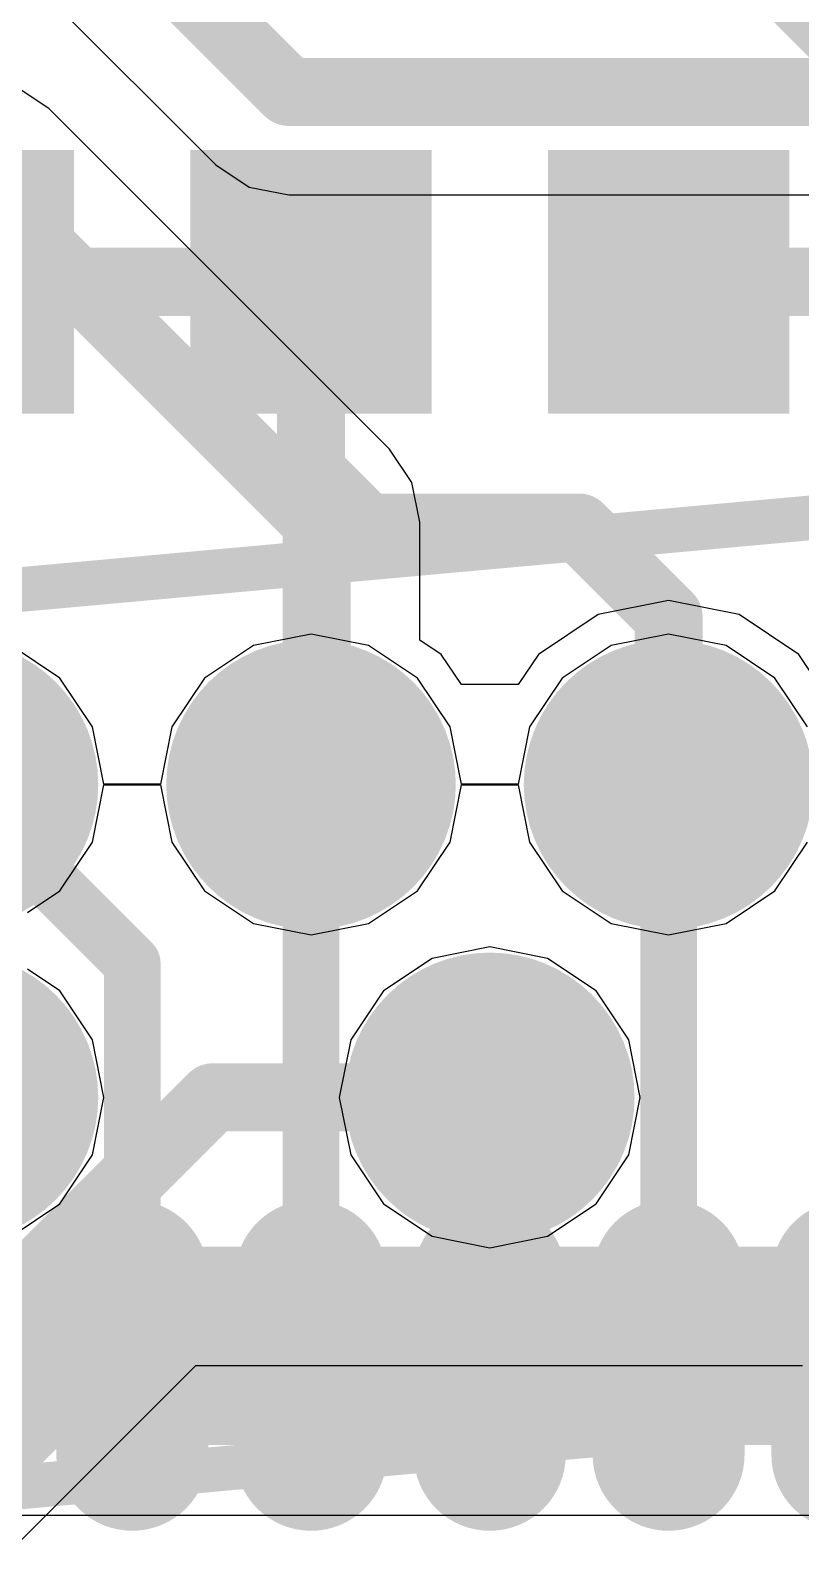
# Model space of a CAD drawing. Header units: millimetres. Extents: x 6 to 417, y 41 to 311.
# Drawn here: x 102.772 to 104.496, y 100.099 to 103.488 of the extents above; entities that cross this region are included whole.
import ezdxf

# ---------------------------------------------------------------- set-up
doc = ezdxf.new("R2010")
doc.units = ezdxf.units.MM
for name, color, linetype in [('BottomLayer', 5, 'Continuous'), ('BottomPaste', 16, 'Continuous'), ('BottomSolder', 6, 'Continuous'), ('DrillDrawing', 1, 'Continuous'), ('KeepOutLayer', 6, 'Continuous'), ('Mechanical4', 56, 'Continuous'), ('MidLayer1', 16, 'Continuous'), ('MidLayer2', 76, 'Continuous'), ('MultiLayer', 9, 'Continuous'), ('TopLayer', 1, 'Continuous')]:
    doc.layers.add(name, color=color, linetype=linetype)

msp = doc.modelspace()

# ---------------------------------------------------------------- linework, layer by layer
at = {"layer": 'BottomLayer'}
for points, const_width in [([(102.6, 102.925), (103.4, 102.925)], 0.1524), ([(103.4, 102.5), (103.4, 102.925)], 0.1524), ([(104.2, 102.925), (105, 102.925)], 0.1524), ([(103.4, 102.5), (103.525, 102.375)], 0.1524), ([(103.525, 102.375), (104, 102.375)], 0.1524), ([(104, 102.375), (104.2, 102.175)], 0.1524), ([(104.2, 101.8), (104.2, 102.175)], 0.1524), ([(102.6, 101.8), (103, 101.4)], 0.127), ([(103.4, 100.5), (103.4, 101.8)], 0.127), ([(104.2, 100.5), (104.2, 101.8)], 0.127), ([(103, 100.5), (103, 101.4)], 0.127), ([(103.8, 100.5), (103.8, 101.1)], 0.127), ([(103, 100.3), (103, 100.7)], 0.2), ([(103.4, 100.3), (103.4, 100.7)], 0.2), ([(103.8, 100.3), (103.8, 100.7)], 0.2), ([(104.2, 100.3), (104.2, 100.7)], 0.2)]:
    msp.add_lwpolyline(points, dxfattribs=dict(at, const_width=const_width))
for points, const_width in [([(103.3619, 102.925, 1), (103.4381, 102.925, 1)], 0.0762), ([(103.3619, 102.925, 1), (103.4381, 102.925, 1)], 0.0762), ([(104.1619, 102.925, 1), (104.2381, 102.925, 1)], 0.0762), ([(103.3619, 102.5, 1), (103.4381, 102.5, 1)], 0.0762), ([(103.3619, 102.5, 1), (103.4381, 102.5, 1)], 0.0762), ([(103.4869, 102.375, 1), (103.5631, 102.375, 1)], 0.0762), ([(103.4869, 102.375, 1), (103.5631, 102.375, 1)], 0.0762), ([(103.9619, 102.375, 1), (104.0381, 102.375, 1)], 0.0762), ([(103.9619, 102.375, 1), (104.0381, 102.375, 1)], 0.0762), ([(104.1619, 102.175, 1), (104.2381, 102.175, 1)], 0.0762), ([(104.1619, 102.175, 1), (104.2381, 102.175, 1)], 0.0762), ([(102.473, 101.8, 1), (102.727, 101.8, 1)], 0.254), ([(103.273, 101.8, 1), (103.527, 101.8, 1)], 0.254), ([(104.073, 101.8, 1), (104.327, 101.8, 1)], 0.254), ([(104.1619, 101.8, 1), (104.2381, 101.8, 1)], 0.0762), ([(103.3682, 101.8, 1), (103.4317, 101.8, 1)], 0.0635), ([(104.1682, 101.8, 1), (104.2317, 101.8, 1)], 0.0635), ([(102.9682, 101.4, 1), (103.0317, 101.4, 1)], 0.0635), ([(102.9682, 101.4, 1), (103.0317, 101.4, 1)], 0.0635), ([(102.473, 101.1, 1), (102.727, 101.1, 1)], 0.254), ([(103.673, 101.1, 1), (103.927, 101.1, 1)], 0.254), ([(103.7682, 101.1, 1), (103.8317, 101.1, 1)], 0.0635), ([(102.95, 100.7, 1), (103.05, 100.7, 1)], 0.1), ([(103.35, 100.7, 1), (103.45, 100.7, 1)], 0.1), ([(103.75, 100.7, 1), (103.85, 100.7, 1)], 0.1), ([(104.15, 100.7, 1), (104.25, 100.7, 1)], 0.1), ([(102.9682, 100.5, 1), (103.0317, 100.5, 1)], 0.0635), ([(103.3682, 100.5, 1), (103.4317, 100.5, 1)], 0.0635), ([(103.7682, 100.5, 1), (103.8317, 100.5, 1)], 0.0635), ([(104.1682, 100.5, 1), (104.2317, 100.5, 1)], 0.0635), ([(102.95, 100.3, 1), (103.05, 100.3, 1)], 0.1), ([(103.35, 100.3, 1), (103.45, 100.3, 1)], 0.1), ([(103.75, 100.3, 1), (103.85, 100.3, 1)], 0.1), ([(104.15, 100.3, 1), (104.25, 100.3, 1)], 0.1)]:
    msp.add_lwpolyline(points, format="xyb", close=True, dxfattribs=dict(at, const_width=const_width))
for points in [[(102.8, 102.7), (102.8, 103.15), (102.4, 102.7), (102.4, 103.15)], [(103.2, 103.15), (103.2, 102.7), (103.6, 103.15), (103.6, 102.7)], [(104, 103.15), (104, 102.7), (104.4, 103.15), (104.4, 102.7)]]:
    msp.add_solid(points, dxfattribs=at)
at = {"layer": 'BottomPaste', "const_width": 0.1}
for points in [[(103, 100.3), (103, 100.7)], [(103.4, 100.3), (103.4, 100.7)], [(103.8, 100.3), (103.8, 100.7)], [(104.2, 100.3), (104.2, 100.7)]]:
    msp.add_lwpolyline(points, dxfattribs=at)
at = {"layer": 'BottomPaste', "const_width": 0.05}
for points in [[(102.975, 100.7, 1), (103.025, 100.7, 1)], [(103.375, 100.7, 1), (103.425, 100.7, 1)], [(103.775, 100.7, 1), (103.825, 100.7, 1)], [(104.175, 100.7, 1), (104.225, 100.7, 1)], [(102.975, 100.3, 1), (103.025, 100.3, 1)], [(103.375, 100.3, 1), (103.425, 100.3, 1)], [(103.775, 100.3, 1), (103.825, 100.3, 1)], [(104.175, 100.3, 1), (104.225, 100.3, 1)]]:
    msp.add_lwpolyline(points, format="xyb", close=True, dxfattribs=at)
at = {"layer": 'BottomPaste'}
for points in [[(103.25, 103.1), (103.25, 102.75), (103.55, 103.1), (103.55, 102.75)], [(104.05, 103.1), (104.05, 102.75), (104.35, 103.1), (104.35, 102.75)]]:
    msp.add_solid(points, dxfattribs=at)
at = {"layer": 'BottomSolder'}
for points, const_width in [([(102.438, 101.8, 1), (102.762, 101.8, 1)], 0.324), ([(103.238, 101.8, 1), (103.562, 101.8, 1)], 0.324), ([(104.038, 101.8, 1), (104.362, 101.8, 1)], 0.324), ([(102.438, 101.1, 1), (102.762, 101.1, 1)], 0.324), ([(103.638, 101.1, 1), (103.962, 101.1, 1)], 0.324), ([(102.915, 100.7, 1), (103.085, 100.7, 1)], 0.17), ([(103.315, 100.7, 1), (103.485, 100.7, 1)], 0.17), ([(103.715, 100.7, 1), (103.885, 100.7, 1)], 0.17), ([(104.115, 100.7, 1), (104.285, 100.7, 1)], 0.17), ([(104.515, 100.7, 1), (104.685, 100.7, 1)], 0.17), ([(102.915, 100.3, 1), (103.085, 100.3, 1)], 0.17), ([(103.315, 100.3, 1), (103.485, 100.3, 1)], 0.17), ([(103.715, 100.3, 1), (103.885, 100.3, 1)], 0.17), ([(104.115, 100.3, 1), (104.285, 100.3, 1)], 0.17), ([(104.515, 100.3, 1), (104.685, 100.3, 1)], 0.17)]:
    msp.add_lwpolyline(points, format="xyb", close=True, dxfattribs=dict(at, const_width=const_width))
at = {"layer": 'BottomSolder', "const_width": 0.34}
for points in [[(103, 100.3), (103, 100.7)], [(103.4, 100.3), (103.4, 100.7)], [(103.8, 100.3), (103.8, 100.7)], [(104.2, 100.3), (104.2, 100.7)], [(104.6, 100.3), (104.6, 100.7)]]:
    msp.add_lwpolyline(points, dxfattribs=at)
at = {"layer": 'BottomSolder'}
for points in [[(102.87, 102.63), (102.87, 103.22), (102.33, 102.63), (102.33, 103.22)], [(103.13, 103.22), (103.13, 102.63), (103.67, 103.22), (103.67, 102.63)], [(103.93, 103.22), (103.93, 102.63), (104.47, 103.22), (104.47, 102.63)]]:
    msp.add_solid(points, dxfattribs=at)
at = {"layer": 'DrillDrawing', "const_width": 0.1}
for points in [[(119.9857, 99, -39.996351), (119.9857, 101)], [(119.9819, 99, -39.98872), (119.9819, 101)]]:
    msp.add_lwpolyline(points, format="xyb", dxfattribs=at)
at = {"layer": 'DrillDrawing', "const_width": 0.1524}
for points in [[(103.3238, 101.8, 1), (103.4762, 101.8, 1)], [(104.1238, 101.8, 1), (104.2762, 101.8, 1)], [(103.7238, 101.1, 1), (103.8762, 101.1, 1)]]:
    msp.add_lwpolyline(points, format="xyb", close=True, dxfattribs=at)
at = {"layer": 'KeepOutLayer', "const_width": 0.1}
msp.add_lwpolyline([(119.9857, 99, -39.996351), (119.9857, 101)], format="xyb", dxfattribs=at)
at = {"layer": 'Mechanical4', "const_width": 0.1}
for points in [[(94.4736, 101.4852), (105.1765, 102.4566)], [(94.6544, 99.4934), (105.3573, 100.4648)]]:
    msp.add_lwpolyline(points, dxfattribs=at)
at = {"layer": 'MidLayer1'}
for p, q in [((102.8381, 102.0381), (102.7288, 102.111)), ((103.2711, 102.111), (103.1619, 102.0381)), ((103.4, 102.1367), (103.2711, 102.111)), ((103.5288, 102.111), (103.4, 102.1367)), ((103.6381, 102.0381), (103.5288, 102.111)), ((104.0712, 102.111), (103.9619, 102.0381)), ((104.2, 102.1367), (104.0712, 102.111)), ((104.3288, 102.111), (104.2, 102.1367)), ((104.4381, 102.0381), (104.3288, 102.111)), ((102.911, 101.9288), (102.8381, 102.0381)), ((103.1619, 102.0381), (103.0889, 101.9288)), ((103.711, 101.9288), (103.6381, 102.0381)), ((103.9619, 102.0381), (103.889, 101.9288)), ((104.511, 101.9288), (104.4381, 102.0381)), ((102.9365, 101.8009), (102.911, 101.9288)), ((103.0889, 101.9288), (103.0635, 101.8009)), ((103.7365, 101.8008), (103.711, 101.9288)), ((103.889, 101.9288), (103.8635, 101.8008)), ((102.911, 101.6712), (102.9365, 101.7991)), ((103.0635, 101.8009), (102.9365, 101.8009)), ((102.9365, 101.7991), (103.0635, 101.7991)), ((103.0635, 101.7991), (103.0889, 101.6712)), ((103.711, 101.6712), (103.7365, 101.7991)), ((103.8635, 101.8008), (103.7365, 101.8008)), ((103.7365, 101.7991), (103.8635, 101.7991)), ((103.8635, 101.7991), (103.889, 101.6712)), ((102.8381, 101.5619), (102.911, 101.6712)), ((103.0889, 101.6712), (103.1619, 101.5619)), ((103.6381, 101.5619), (103.711, 101.6712)), ((103.889, 101.6712), (103.9619, 101.5619)), ((104.4381, 101.5619), (104.511, 101.6712)), ((102.7656, 101.5135), (102.8381, 101.5619)), ((103.1619, 101.5619), (103.2711, 101.4889)), ((103.5288, 101.4889), (103.6381, 101.5619)), ((103.9619, 101.5619), (104.0712, 101.489)), ((104.3288, 101.489), (104.4381, 101.5619)), ((103.2711, 101.4889), (103.4, 101.4633)), ((103.4, 101.4633), (103.5288, 101.4889)), ((104.0712, 101.489), (104.2, 101.4633)), ((104.2, 101.4633), (104.3288, 101.489)), ((103.8, 101.4367), (103.6711, 101.411)), ((103.9288, 101.411), (103.8, 101.4367)), ((103.6711, 101.411), (103.5619, 101.3381)), ((104.038, 101.3381), (103.9288, 101.411)), ((102.8381, 101.338), (102.7656, 101.3865)), ((102.911, 101.2288), (102.8381, 101.338)), ((103.5619, 101.3381), (103.4889, 101.2288)), ((104.111, 101.2288), (104.038, 101.3381)), ((102.9367, 101.1), (102.911, 101.2288)), ((103.4889, 101.2288), (103.4633, 101.1)), ((104.1367, 101.1), (104.111, 101.2288)), ((102.911, 100.9711), (102.9367, 101.1)), ((103.4633, 101.1), (103.4889, 100.9712)), ((104.111, 100.9712), (104.1367, 101.1)), ((102.8381, 100.8619), (102.911, 100.9711)), ((103.4889, 100.9712), (103.5619, 100.8619)), ((104.038, 100.8619), (104.111, 100.9712)), ((102.7288, 100.7889), (102.8381, 100.8619)), ((103.5619, 100.8619), (103.6711, 100.789)), ((103.9288, 100.789), (104.038, 100.8619)), ((103.6711, 100.789), (103.8, 100.7633)), ((103.8, 100.7633), (103.9288, 100.789))]:
    msp.add_line(p, q, dxfattribs=at)
at = {"layer": 'MidLayer1', "const_width": 0.254}
for points in [[(102.473, 101.8, 1), (102.727, 101.8, 1)], [(103.273, 101.8, 1), (103.527, 101.8, 1)], [(104.073, 101.8, 1), (104.327, 101.8, 1)], [(102.473, 101.1, 1), (102.727, 101.1, 1)], [(103.673, 101.1, 1), (103.927, 101.1, 1)]]:
    msp.add_lwpolyline(points, format="xyb", close=True, dxfattribs=at)
at = {"layer": 'MidLayer2'}
for p, q in [((101.665, 99.0229), (103.1421, 100.5)), ((103.1421, 100.5), (104.5, 100.5))]:
    msp.add_line(p, q, dxfattribs=at)
at = {"layer": 'MidLayer2', "const_width": 0.1524}
for points in [[(104.05, 104), (105.4, 102.65)], [(101.2676, 99.1875), (103.1801, 101.1)], [(103.1801, 101.1), (103.8, 101.1)], [(101.5, 99.0912), (103.0986, 100.6898)], [(103.0986, 100.6898), (104.5898, 100.6898)]]:
    msp.add_lwpolyline(points, dxfattribs=at)
at = {"layer": 'MidLayer2'}
for points, const_width in [([(102.473, 101.8, 1), (102.727, 101.8, 1)], 0.254), ([(103.273, 101.8, 1), (103.527, 101.8, 1)], 0.254), ([(104.073, 101.8, 1), (104.327, 101.8, 1)], 0.254), ([(102.473, 101.1, 1), (102.727, 101.1, 1)], 0.254), ([(103.673, 101.1, 1), (103.927, 101.1, 1)], 0.254), ([(103.142, 101.1, 1), (103.2182, 101.1, 1)], 0.0762), ([(103.142, 101.1, 1), (103.2182, 101.1, 1)], 0.0762), ([(103.7619, 101.1, 1), (103.8381, 101.1, 1)], 0.0762), ([(103.0605, 100.6898, 1), (103.1367, 100.6898, 1)], 0.0762), ([(103.0605, 100.6898, 1), (103.1367, 100.6898, 1)], 0.0762)]:
    msp.add_lwpolyline(points, format="xyb", close=True, dxfattribs=dict(at, const_width=const_width))
at = {"layer": 'MultiLayer', "const_width": 0.254}
for points in [[(102.473, 101.8, 1), (102.727, 101.8, 1)], [(103.273, 101.8, 1), (103.527, 101.8, 1)], [(104.073, 101.8, 1), (104.327, 101.8, 1)], [(102.473, 101.1, 1), (102.727, 101.1, 1)], [(103.673, 101.1, 1), (103.927, 101.1, 1)]]:
    msp.add_lwpolyline(points, format="xyb", close=True, dxfattribs=at)
at = {"layer": 'TopLayer'}
for p, q in [((100.6689, 105.705), (103.1869, 103.1869)), ((102.8131, 103.3131), (102.7382, 103.3631)), ((103.5756, 102.5506), (102.8131, 103.3131)), ((103.1869, 103.1869), (103.2617, 103.1369)), ((103.2617, 103.1369), (103.35, 103.1194)), ((103.35, 103.1194), (107.725, 103.1194)), ((103.6256, 102.4758), (103.5756, 102.5506)), ((103.6431, 102.3875), (103.6256, 102.4758)), ((103.6431, 102.1234), (103.6431, 102.3875)), ((104.2, 102.2119), (104.0424, 102.1806)), ((104.3576, 102.1806), (104.2, 102.2119)), ((104.0424, 102.1806), (103.9087, 102.0913)), ((104.4913, 102.0913), (104.3576, 102.1806)), ((103.6913, 102.0913), (103.6431, 102.1234)), ((103.7365, 102.0236), (103.6913, 102.0913)), ((103.9087, 102.0913), (103.8635, 102.0236)), ((104.5365, 102.0236), (104.4913, 102.0913)), ((103.8635, 102.0236), (103.7365, 102.0236)), ((102.7351, 100.1649), (106.425, 100.1649))]:
    msp.add_line(p, q, dxfattribs=at)
for points, const_width in [([(100.7644, 105.9356), (103.35, 103.35)], 0.1524), ([(103.35, 103.35), (107.725, 103.35)], 0.1524), ([(102.65, 103.15), (103.4125, 102.3875)], 0.1524), ([(103.4125, 101.8125), (103.4125, 102.3875)], 0.1524), ([(102.375, 100.525), (106.425, 100.525)], 0.4064)]:
    msp.add_lwpolyline(points, dxfattribs=dict(at, const_width=const_width))
for points, const_width in [([(103.3119, 103.35, 1), (103.3881, 103.35, 1)], 0.0762), ([(103.3119, 103.35, 1), (103.3881, 103.35, 1)], 0.0762), ([(103.3744, 102.3875, 1), (103.4506, 102.3875, 1)], 0.0762), ([(103.3744, 102.3875, 1), (103.4506, 102.3875, 1)], 0.0762), ([(102.473, 101.8, 1), (102.727, 101.8, 1)], 0.254), ([(103.273, 101.8, 1), (103.527, 101.8, 1)], 0.254), ([(104.073, 101.8, 1), (104.327, 101.8, 1)], 0.254), ([(103.3744, 101.8125, 1), (103.4506, 101.8125, 1)], 0.0762), ([(102.473, 101.1, 1), (102.727, 101.1, 1)], 0.254), ([(103.673, 101.1, 1), (103.927, 101.1, 1)], 0.254)]:
    msp.add_lwpolyline(points, format="xyb", close=True, dxfattribs=dict(at, const_width=const_width))

doc.saveas('drawing.dxf')
